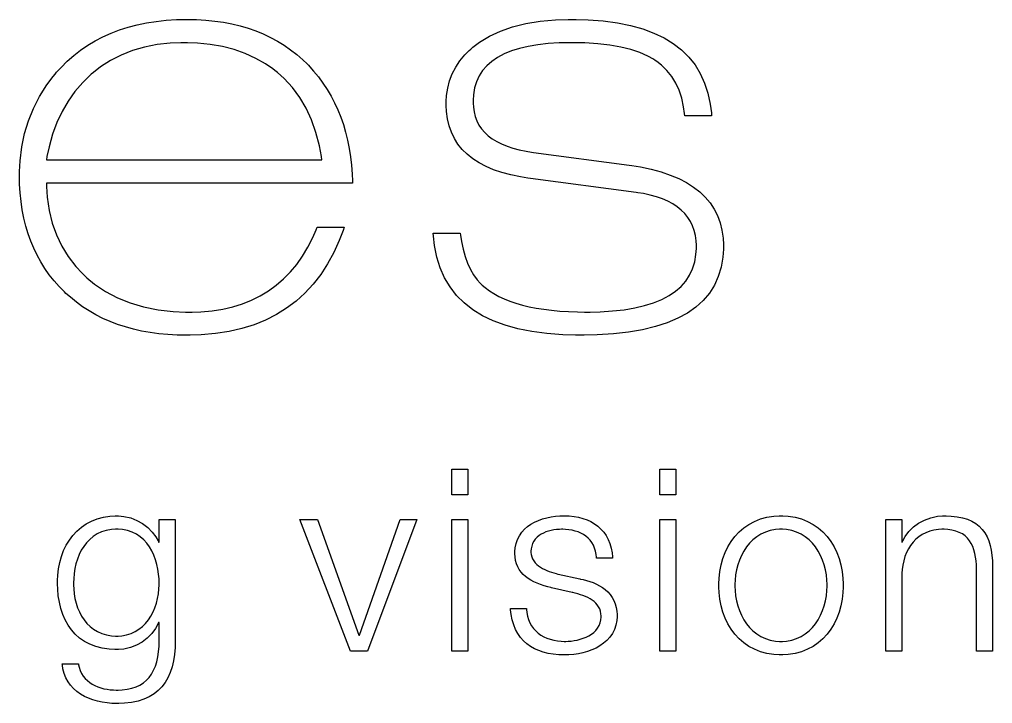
# Model space of a CAD drawing. Extents: x 0 to 4927, y 0 to 1434.
# Drawn here: x 3645 to 4927, y 0 to 902 of the extents above; entities that cross this region are included whole.
import ezdxf

# ---------------------------------------------------------------- set-up
doc = ezdxf.new("R2010")
doc.units = 0
doc.layers.get('0').update_dxf_attribs({"linetype": 'CONTINUOUS'})

msp = doc.modelspace()

# ---------------------------------------------------------------- linework, layer by layer
at = {"color": 0}
for p, q in [((3812.68, 897.195), (3825.42, 899.16)), ((3825.42, 899.16), (3838.58, 900.568)), ((3838.58, 900.568), (3852.16, 901.411)), ((3852.16, 901.411), (3862.63, 901.689)), ((3862.63, 901.689), (3866.13, 901.689)), ((3866.13, 901.689), (3869.23, 901.689)), ((3869.23, 901.689), (3878.62, 901.453)), ((3878.62, 901.453), (3890.75, 900.748)), ((3890.75, 900.748), (3902.57, 899.566)), ((3902.57, 899.566), (3914.03, 897.911)), ((3914.03, 897.911), (3925.18, 895.787)), ((4312.32, 896.207), (4331.19, 899.255)), ((4331.19, 899.255), (4351.58, 901.083)), ((4351.58, 901.083), (4367.99, 901.689)), ((4367.99, 901.689), (4373.46, 901.689)), ((4373.46, 901.689), (4378.75, 901.689)), ((4378.75, 901.689), (4394.59, 901.196)), ((4394.59, 901.196), (4414.48, 899.707)), ((4414.48, 899.707), (4433.08, 897.227)), ((3765.94, 883.708), (3776.98, 887.924)), ((3776.98, 887.924), (3788.48, 891.575)), ((3788.48, 891.575), (3800.37, 894.666)), ((3800.37, 894.666), (3812.68, 897.195)), ((3925.18, 895.787), (3936.01, 893.191)), ((3936.01, 893.191), (3946.49, 890.118)), ((3946.49, 890.118), (3956.65, 886.576)), ((3956.65, 886.576), (3966.49, 882.562)), ((4264.41, 879.75), (4278.91, 886.456)), ((4278.91, 886.456), (4294.86, 891.942)), ((4294.86, 891.942), (4312.32, 896.207)), ((4433.08, 897.227), (4450.36, 893.752)), ((4450.36, 893.752), (4466.38, 889.286)), ((4466.38, 889.286), (4481.09, 883.828)), ((3735.21, 867.696), (3745.05, 873.598)), ((3745.05, 873.598), (3755.28, 878.932)), ((3755.28, 878.932), (3765.94, 883.708)), ((3966.49, 882.562), (3975.98, 878.078)), ((3975.98, 878.078), (3985.12, 873.118)), ((3985.12, 873.118), (3993.97, 867.689)), ((4242.58, 865.138), (4251.4, 871.823)), ((4251.4, 871.823), (4264.41, 879.75)), ((4481.09, 883.828), (4494.49, 877.38)), ((4494.49, 877.38), (4506.63, 869.936)), ((3716.83, 854.213), (3725.83, 861.236)), ((3725.83, 861.236), (3735.21, 867.696)), ((3794.23, 860.661), (3779.34, 854.798)), ((3809.93, 865.223), (3794.23, 860.661)), ((3826.55, 868.479), (3809.93, 865.223)), ((3843.97, 870.437), (3826.55, 868.479)), ((3857.7, 871.086), (3843.97, 870.437)), ((3862.28, 871.086), (3857.7, 871.086)), ((3866.66, 871.086), (3862.28, 871.086)), ((3879.85, 870.511), (3866.66, 871.086)), ((3896.68, 868.793), (3879.85, 870.511)), ((3912.76, 865.925), (3896.68, 868.793)), ((3928.07, 861.91), (3912.76, 865.925)), ((3942.68, 856.746), (3928.07, 861.91)), ((3993.97, 867.689), (4002.48, 861.783)), ((4002.48, 861.783), (4010.62, 855.409)), ((4232.24, 855.19), (4237.85, 860.898)), ((4237.85, 860.898), (4239.86, 862.676)), ((4239.86, 862.676), (4242.58, 865.138)), ((4293.31, 860.115), (4283.75, 856.153)), ((4303.89, 863.466), (4293.31, 860.115)), ((4315.46, 866.211), (4303.89, 863.466)), ((4328.05, 868.345), (4315.46, 866.211)), ((4341.67, 869.869), (4328.05, 868.345)), ((4356.28, 870.783), (4341.67, 869.869)), ((4367.99, 871.086), (4356.28, 870.783)), ((4371.9, 871.086), (4367.99, 871.086)), ((4376.46, 871.086), (4371.9, 871.086)), ((4390.18, 870.723), (4376.46, 871.086)), ((4407.18, 869.629), (4390.18, 870.723)), ((4422.95, 867.809), (4407.18, 869.629)), ((4437.42, 865.255), (4422.95, 867.809)), ((4450.64, 861.974), (4437.42, 865.255)), ((4462.6, 857.966), (4450.64, 861.974)), ((4506.63, 869.936), (4517.46, 861.505)), ((4517.46, 861.505), (4527.02, 852.078)), ((3700.11, 838.486), (3708.26, 846.631)), ((3708.26, 846.631), (3716.83, 854.213)), ((3765.34, 847.633), (3752.18, 839.167)), ((3779.34, 854.798), (3765.34, 847.633)), ((3956.51, 850.434), (3942.68, 856.746)), ((3969.6, 842.977), (3956.51, 850.434)), ((4010.62, 855.409), (4018.46, 848.565)), ((4018.46, 848.565), (4024.14, 843.125)), ((4220.07, 838.93), (4225.64, 847.273)), ((4225.64, 847.273), (4232.24, 855.19)), ((4267.62, 846.395), (4261.06, 840.606)), ((4275.17, 851.581), (4267.62, 846.395)), ((4283.75, 856.153), (4275.17, 851.581)), ((4473.29, 853.225), (4462.6, 857.966)), ((4480.42, 849.26), (4473.29, 853.225)), ((4482.71, 847.757), (4480.42, 849.26)), ((4484.86, 846.321), (4482.71, 847.757)), ((4491, 841.506), (4484.86, 846.321)), ((4527.02, 852.078), (4535.28, 841.657)), ((3694.25, 832.009), (3700.11, 838.486)), ((3752.18, 839.167), (3742.83, 831.984)), ((3978.98, 836.651), (3969.6, 842.977)), ((3981.94, 834.365), (3978.98, 836.651)), ((3985.12, 831.85), (3981.94, 834.365)), ((4024.14, 843.125), (4025.97, 841.244)), ((4025.97, 841.244), (4027.7, 839.41)), ((4027.7, 839.41), (4032.78, 833.734)), ((4032.78, 833.734), (4039.2, 825.927)), ((4215.52, 830.153), (4220.07, 838.93)), ((4255.52, 834.203), (4250.97, 827.19)), ((4261.06, 840.606), (4255.52, 834.203)), ((4498.3, 834.432), (4491, 841.506)), ((4504.65, 826.534), (4498.3, 834.432)), ((4535.28, 841.657), (4542.26, 830.248)), ((3681.34, 815.305), (3689.49, 826.283)), ((3689.49, 826.283), (3692.38, 829.779)), ((3692.38, 829.779), (3694.25, 832.009)), ((3736.94, 826.809), (3728.58, 818.508)), ((3739.87, 829.395), (3736.94, 826.809)), ((3742.83, 831.984), (3739.87, 829.395)), ((3994.08, 823.648), (3985.12, 831.85)), ((4004.91, 811.787), (3994.08, 823.648)), ((4039.2, 825.927), (4045.16, 817.834)), ((4209.45, 811.315), (4211.99, 820.949)), ((4211.99, 820.949), (4215.52, 830.153)), ((4250.97, 827.19), (4247.48, 819.57)), ((4510.02, 817.813), (4504.65, 826.534)), ((4542.26, 830.248), (4547.94, 817.845)), ((3671.78, 800.213), (3681.34, 815.305)), ((3728.58, 818.508), (3718.38, 806.697)), ((4014.54, 798.777), (4004.91, 811.787)), ((4045.16, 817.834), (4050.7, 809.442)), ((4050.7, 809.442), (4055.82, 800.76)), ((4207.93, 801.247), (4209.45, 811.315)), ((4244.94, 811.34), (4243.42, 802.495)), ((4247.48, 819.57), (4244.94, 811.34)), ((4514.39, 808.267), (4510.02, 817.813)), ((4517.81, 797.899), (4514.39, 808.267)), ((4547.94, 817.845), (4552.32, 804.45)), ((3663.67, 784.504), (3671.78, 800.213)), ((3718.38, 806.697), (3709.32, 793.969)), ((4022.87, 784.624), (4014.54, 798.777)), ((4055.82, 800.76), (4060.51, 791.785)), ((4207.4, 793.376), (4207.93, 801.247)), ((4243.42, 802.495), (4242.93, 795.408)), ((4242.93, 795.408), (4242.93, 793.044)), ((4520.25, 786.705), (4517.81, 797.899)), ((4552.32, 804.45), (4555.42, 790.063)), ((3657.07, 768.17), (3663.67, 784.504)), ((3709.32, 793.969), (3701.38, 780.323)), ((4029.96, 769.32), (4022.87, 784.624)), ((4060.51, 791.785), (4064.78, 782.518)), ((4064.78, 782.518), (4068.62, 772.954)), ((4207.4, 790.751), (4207.4, 793.376)), ((4207.4, 788.187), (4207.4, 790.751)), ((4207.86, 780.5), (4207.4, 788.187)), ((4242.93, 793.044), (4242.93, 791.344)), ((4242.93, 791.344), (4243.25, 786.236)), ((4243.25, 786.236), (4244.16, 779.783)), ((4521.45, 777.699), (4520.25, 786.705)), ((4555.42, 790.063), (4556.94, 778.542)), ((3701.38, 780.323), (3694.54, 765.754)), ((4035.81, 752.874), (4029.96, 769.32)), ((4068.62, 772.954), (4072.01, 763.104)), ((4209.13, 770.791), (4207.86, 780.5)), ((4211.32, 761.63), (4209.13, 770.791)), ((4244.16, 779.783), (4245.72, 773.684)), ((4245.72, 773.684), (4247.9, 767.934)), ((4521.69, 774.682), (4521.45, 777.699)), ((4557.22, 774.682), (4521.69, 774.682)), ((4556.94, 778.542), (4557.22, 774.682)), ((3651.92, 751.216), (3657.07, 768.17)), ((3694.54, 765.754), (3688.86, 750.267)), ((4072.01, 763.104), (4075.01, 752.955)), ((4214.35, 753.011), (4211.32, 761.63)), ((4247.9, 767.934), (4250.69, 762.54)), ((4250.69, 762.54), (4254.11, 757.499)), ((4254.11, 757.499), (4258.17, 752.81)), ((3648.22, 733.647), (3651.92, 751.216)), ((3688.86, 750.267), (3684.27, 733.859)), ((4040.4, 735.277), (4035.81, 752.874)), ((4075.01, 752.955), (4077.55, 742.516)), ((4218.27, 744.936), (4214.35, 753.011)), ((4223.03, 737.408), (4218.27, 744.936)), ((4258.17, 752.81), (4262.83, 748.474)), ((4262.83, 748.474), (4268.08, 744.488)), ((4268.08, 744.488), (4274.01, 740.858)), ((3646.03, 715.455), (3648.22, 733.647)), ((3684.27, 733.859), (3681.52, 720.887)), ((4043.08, 721.24), (4040.4, 735.277)), ((4077.55, 742.516), (4079.66, 731.785)), ((4079.66, 731.785), (4081.36, 720.76)), ((4228.71, 730.419), (4223.03, 737.408)), ((4274.01, 740.858), (4280.53, 737.581)), ((4280.53, 737.581), (4287.66, 734.656)), ((4287.66, 734.656), (4295.42, 732.084)), ((4295.42, 732.084), (4303.82, 729.865)), ((3681.52, 720.887), (3680.81, 716.53)), ((4043.72, 716.53), (4043.08, 721.24)), ((4081.36, 720.76), (4082.63, 709.443)), ((4235.2, 723.981), (4228.71, 730.419)), ((4242.61, 718.083), (4235.2, 723.981)), ((4250.83, 712.731), (4242.61, 718.083)), ((4303.82, 729.865), (4312.85, 727.996)), ((4312.85, 727.996), (4320.05, 726.807)), ((4320.05, 726.807), (4322.48, 726.482)), ((4322.48, 726.482), (4448.32, 709.637)), ((3645.29, 701.343), (3646.03, 715.455)), ((3680.81, 716.53), (4043.72, 716.53)), ((4082.63, 709.443), (4083.47, 697.83)), ((4259.97, 707.923), (4250.83, 712.731)), ((4269.95, 703.658), (4259.97, 707.923)), ((4448.32, 709.637), (4452.09, 709.126)), ((4452.09, 709.126), (4463.38, 707.245)), ((4463.38, 707.245), (4477.46, 704.282)), ((3645.29, 696.641), (3645.29, 701.343)), ((3645.29, 693.642), (3645.29, 696.641)), ((3645.53, 684.65), (3645.29, 693.642)), ((4083.47, 697.83), (4083.83, 688.904)), ((4280.82, 699.936), (4269.95, 703.658)), ((4292.56, 696.761), (4280.82, 699.936)), ((4305.16, 694.129), (4292.56, 696.761)), ((4315.25, 692.482), (4305.16, 694.129)), ((4318.6, 692.041), (4315.25, 692.482)), ((4477.46, 704.282), (4490.58, 700.744)), ((4490.58, 700.744), (4502.71, 696.63)), ((4502.71, 696.63), (4513.9, 691.942)), ((3646.21, 672.973), (3645.53, 684.65)), ((4083.86, 685.927), (3680.81, 685.927)), ((3680.81, 685.927), (3680.88, 681.302)), ((3680.88, 681.302), (3681.91, 667.452)), ((4083.83, 688.904), (4083.86, 685.927)), ((4457.59, 673.682), (4318.6, 692.041)), ((4513.9, 691.942), (4524.09, 686.682)), ((4524.09, 686.682), (4533.3, 680.847)), ((4533.3, 680.847), (4541.59, 674.441)), ((3647.37, 661.61), (3646.21, 672.973)), ((3681.91, 667.452), (3684.52, 649.912)), ((4460.03, 673.358), (4457.59, 673.682)), ((4467.23, 672.148), (4460.03, 673.358)), ((4476.22, 670.225), (4467.23, 672.148)), ((4484.62, 667.914), (4476.22, 670.225)), ((4492.38, 665.212), (4484.62, 667.914)), ((4541.59, 674.441), (4548.86, 667.459)), ((4548.86, 667.459), (4555.17, 659.903)), ((3648.99, 650.561), (3647.37, 661.61)), ((4499.54, 662.125), (4492.38, 665.212)), ((4506.07, 658.65), (4499.54, 662.125)), ((4511.96, 654.784), (4506.07, 658.65)), ((4517.25, 650.529), (4511.96, 654.784)), ((4555.17, 659.903), (4560.5, 651.775)), ((3651.07, 639.826), (3648.99, 650.561)), ((3684.52, 649.912), (3688.57, 633.307)), ((4521.91, 645.887), (4517.25, 650.529)), ((4525.93, 640.856), (4521.91, 645.887)), ((4560.5, 651.775), (4564.87, 643.072)), ((4564.87, 643.072), (4568.3, 633.797)), ((3653.65, 629.401), (3651.07, 639.826)), ((3656.65, 619.294), (3653.65, 629.401)), ((3688.57, 633.307), (3694.11, 617.633)), ((4529.35, 635.437), (4525.93, 640.856)), ((4532.17, 629.631), (4529.35, 635.437)), ((4534.32, 623.436), (4532.17, 629.631)), ((4568.3, 633.797), (4570.73, 623.944)), ((3660.14, 609.501), (3656.65, 619.294)), ((3694.11, 617.633), (3701.13, 602.894)), ((4031.76, 614.243), (4036.2, 624.35)), ((4036.2, 624.35), (4037.54, 627.775)), ((4037.54, 627.775), (4073.07, 627.775)), ((4071.62, 623.418), (4066.65, 610.538)), ((4073.07, 627.775), (4071.62, 623.418)), ((4190.65, 616.031), (4190.44, 620.116)), ((4190.44, 620.116), (4225.96, 620.116)), ((4192.09, 603.811), (4190.65, 616.031)), ((4225.96, 620.116), (4226.28, 617.333)), ((4226.28, 617.333), (4227.58, 609.021)), ((4535.88, 616.853), (4534.32, 623.436)), ((4536.83, 609.879), (4535.88, 616.853)), ((4570.73, 623.944), (4572.18, 613.519)), ((3664.09, 600.022), (3660.14, 609.501)), ((3701.13, 602.894), (3709.6, 589.089)), ((4025.3, 601.588), (4031.76, 614.243)), ((4066.65, 610.538), (4059.34, 594.416)), ((4195.13, 588.553), (4192.09, 603.811)), ((4227.58, 609.021), (4229.7, 598.692)), ((4537.11, 604.361), (4536.83, 609.879)), ((4537.11, 602.52), (4537.11, 604.361)), ((4572.18, 613.519), (4572.67, 605.271)), ((4572.67, 605.271), (4572.67, 602.52)), ((3668.5, 590.857), (3664.09, 600.022)), ((3673.4, 582.006), (3668.5, 590.857)), ((4010.52, 578.894), (4018.21, 589.806)), ((4018.21, 589.806), (4025.3, 601.588)), ((4059.34, 594.416), (4051.16, 579.406)), ((4229.7, 598.692), (4232.38, 589.128)), ((4534.89, 582.256), (4536.55, 592.049)), ((4536.55, 592.049), (4537.11, 599.902)), ((4537.11, 599.902), (4537.11, 602.52)), ((4572.67, 598.978), (4571.93, 588.345)), ((4572.67, 602.52), (4572.67, 598.978)), ((3678.73, 573.465), (3673.4, 582.006)), ((3709.6, 589.089), (3719.55, 576.213)), ((4002.19, 568.858), (4010.52, 578.894)), ((4051.16, 579.406), (4042.13, 565.506)), ((4199.57, 574.35), (4195.13, 588.553)), ((4232.38, 589.128), (4235.59, 580.327)), ((4235.59, 580.327), (4239.33, 572.294)), ((4532.07, 573.137), (4534.89, 582.256)), ((4571.93, 588.345), (4569.71, 575.084)), ((3684.55, 565.245), (3678.73, 573.465)), ((3690.8, 557.332), (3684.55, 565.245)), ((3719.55, 576.213), (3727.98, 567.104)), ((3727.98, 567.104), (3730.98, 564.268)), ((3730.98, 564.268), (3734.15, 561.277)), ((3993.23, 559.693), (4002.19, 568.858)), ((4042.13, 565.506), (4032.21, 552.718)), ((4205.39, 561.199), (4199.57, 574.35)), ((4239.33, 572.294), (4243.6, 565.027)), ((4243.6, 565.027), (4248.43, 558.525)), ((4523.03, 556.923), (4528.11, 564.691)), ((4528.11, 564.691), (4532.07, 573.137)), ((4569.71, 575.084), (4566, 562.737)), ((3697.53, 549.737), (3690.8, 557.332)), ((3734.15, 561.277), (3744.31, 552.969)), ((3744.31, 552.969), (3758.74, 543.175)), ((3973.44, 543.983), (3983.67, 551.402)), ((3983.67, 551.402), (3993.23, 559.693)), ((4032.21, 552.718), (4021.42, 541.045)), ((4212.59, 549.102), (4205.39, 561.199)), ((4248.43, 558.525), (4252.35, 554.14)), ((4252.35, 554.14), (4253.76, 552.789)), ((4253.76, 552.789), (4254.96, 551.628)), ((4254.96, 551.628), (4258.8, 548.344)), ((4516.83, 549.832), (4523.03, 556.923)), ((4560.82, 551.303), (4554.18, 540.787)), ((4566, 562.737), (4560.82, 551.303)), ((3702.9, 544.227), (3697.53, 549.737)), ((3704.73, 542.456), (3702.9, 544.227)), ((3706.6, 540.681), (3704.73, 542.456)), ((3712.35, 535.555), (3706.6, 540.681)), ((3758.74, 543.175), (3774.33, 534.889)), ((3962.61, 537.439), (3973.44, 543.983)), ((4021.42, 541.045), (4009.74, 530.483)), ((4221.2, 538.057), (4212.59, 549.102)), ((4258.8, 548.344), (4264.38, 544.181)), ((4264.38, 544.181), (4270.41, 540.307)), ((4270.41, 540.307), (4276.9, 536.72)), ((4501.02, 537.672), (4509.49, 543.415)), ((4509.49, 543.415), (4516.83, 549.832)), ((4554.18, 540.787), (4546.04, 531.181)), ((3720.25, 529.096), (3712.35, 535.555)), ((3728.51, 523.081), (3720.25, 529.096)), ((3774.33, 534.889), (3791.02, 528.108)), ((3791.02, 528.108), (3808.87, 522.834)), ((3926.35, 523.039), (3939.08, 526.965)), ((3939.08, 526.965), (3951.15, 531.763)), ((3951.15, 531.763), (3962.61, 537.439)), ((4009.74, 530.483), (3997.18, 521.028)), ((4231.18, 528.059), (4221.2, 538.057)), ((4242.54, 519.116), (4231.18, 528.059)), ((4276.9, 536.72), (4283.92, 533.418)), ((4283.92, 533.418), (4291.4, 530.405)), ((4291.4, 530.405), (4299.34, 527.678)), ((4299.34, 527.678), (4307.8, 525.24)), ((4468.88, 524.499), (4480.7, 528.214)), ((4480.7, 528.214), (4491.43, 532.606)), ((4491.43, 532.606), (4501.02, 537.672)), ((4546.04, 531.181), (4536.44, 522.496)), ((3737.08, 517.514), (3728.51, 523.081)), ((3745.97, 512.392), (3737.08, 517.514)), ((3808.87, 522.834), (3827.85, 519.07)), ((3827.85, 519.07), (3847.96, 516.809)), ((3847.96, 516.809), (3863.9, 516.057)), ((3863.9, 516.057), (3869.23, 516.057)), ((3869.23, 516.057), (3873.01, 516.057)), ((3873.01, 516.057), (3884.44, 516.491)), ((3884.44, 516.491), (3899.04, 517.804)), ((3899.04, 517.804), (3913.01, 519.984)), ((3913.01, 519.984), (3926.35, 523.039)), ((3997.18, 521.028), (3983.78, 512.692)), ((4255.31, 511.228), (4242.54, 519.116)), ((4307.8, 525.24), (4316.73, 523.088)), ((4316.73, 523.088), (4326.15, 521.222)), ((4326.15, 521.222), (4336.03, 519.645)), ((4336.03, 519.645), (4346.4, 518.35)), ((4346.4, 518.35), (4357.26, 517.349)), ((4357.26, 517.349), (4368.59, 516.629)), ((4368.59, 516.629), (4380.41, 516.202)), ((4380.41, 516.202), (4389.65, 516.057)), ((4389.65, 516.057), (4392.72, 516.057)), ((4392.72, 516.057), (4397.09, 516.057)), ((4397.09, 516.057), (4410.22, 516.396)), ((4410.22, 516.396), (4426.58, 517.409)), ((4426.58, 517.409), (4441.79, 519.095)), ((4441.79, 519.095), (4455.9, 521.462)), ((4455.9, 521.462), (4468.88, 524.499)), ((4525.36, 514.72), (4512.8, 507.859)), ((4536.44, 522.496), (4525.36, 514.72)), ((3755.18, 507.718), (3745.97, 512.392)), ((3764.74, 503.488), (3755.18, 507.718)), ((3774.62, 499.703), (3764.74, 503.488)), ((3969.49, 505.464), (3954.32, 499.35)), ((3983.78, 512.692), (3969.49, 505.464)), ((4269.46, 504.388), (4255.31, 511.228)), ((4284.98, 498.602), (4269.46, 504.388)), ((4498.76, 501.915), (4483.24, 496.884)), ((4512.8, 507.859), (4498.76, 501.915)), ((3784.81, 496.362), (3774.62, 499.703)), ((3795.36, 493.466), (3784.81, 496.362)), ((3806.19, 491.017), (3795.36, 493.466)), ((3817.37, 489.014), (3806.19, 491.017)), ((3828.87, 487.454), (3817.37, 489.014)), ((3840.73, 486.343), (3828.87, 487.454)), ((3903.56, 487.673), (3884.89, 486.008)), ((3921.37, 490.453), (3903.56, 487.673)), ((3938.27, 494.344), (3921.37, 490.453)), ((3954.32, 499.35), (3938.27, 494.344)), ((4301.91, 493.868), (4284.98, 498.602)), ((4320.22, 490.185), (4301.91, 493.868)), ((4339.91, 487.553), (4320.22, 490.185)), ((4361, 485.976), (4339.91, 487.553)), ((4427.82, 487.281), (4406.37, 485.909)), ((4447.75, 489.567), (4427.82, 487.281)), ((4466.24, 492.767), (4447.75, 489.567)), ((4483.24, 496.884), (4466.24, 492.767)), ((3852.86, 485.673), (3840.73, 486.343)), ((3862.25, 485.45), (3852.86, 485.673)), ((3865.35, 485.45), (3862.25, 485.45)), ((3870.25, 485.45), (3865.35, 485.45)), ((3884.89, 486.008), (3870.25, 485.45)), ((4377.87, 485.45), (4361, 485.976)), ((4383.48, 485.45), (4377.87, 485.45)), ((4389.19, 485.45), (4383.48, 485.45)), ((4406.37, 485.909), (4389.19, 485.45)), ((4214.78, 308.922), (4235.94, 308.922)), ((4214.78, 275.005), (4214.78, 308.922)), ((4235.94, 308.922), (4235.94, 275.005)), ((4488.74, 308.922), (4509.91, 308.922)), ((4488.74, 275.005), (4488.74, 308.922)), ((4509.91, 308.922), (4509.91, 275.005)), ((4235.94, 275.005), (4214.78, 275.005)), ((4509.91, 275.005), (4488.74, 275.005)), ((3747.81, 243.499), (3755.88, 245.675)), ((3755.88, 245.675), (3764.49, 247.013)), ((3764.49, 247.013), (3771.34, 247.469)), ((3771.34, 247.469), (3773.59, 247.469)), ((3773.59, 247.469), (3775.92, 247.469)), ((3775.92, 247.469), (3782.94, 246.754)), ((3782.94, 246.754), (3791.8, 244.706)), ((3791.8, 244.706), (3800.02, 241.468)), ((4334.55, 243.279), (4340.12, 244.821)), ((4340.12, 244.821), (4345.83, 245.998)), ((4345.83, 245.998), (4351.62, 246.824)), ((4351.62, 246.824), (4357.41, 247.311)), ((4357.41, 247.311), (4361.74, 247.469)), ((4361.74, 247.469), (4363.19, 247.469)), ((4363.19, 247.469), (4364.78, 247.469)), ((4364.78, 247.469), (4369.61, 247.257)), ((4369.61, 247.257), (4375.86, 246.618)), ((4375.86, 246.618), (4381.85, 245.55)), ((4381.85, 245.55), (4387.6, 244.051)), ((4387.6, 244.051), (4393.04, 242.118)), ((4621.46, 243.269), (4629.93, 245.569)), ((4629.93, 245.569), (4638.96, 246.987)), ((4638.96, 246.987), (4646.19, 247.469)), ((4646.19, 247.469), (4648.59, 247.469)), ((4648.59, 247.469), (4650.99, 247.469)), ((4650.99, 247.469), (4658.18, 246.987)), ((4658.18, 246.987), (4667.25, 245.569)), ((4667.25, 245.569), (4675.72, 243.269)), ((4837.61, 241.909), (4845.93, 244.941)), ((4845.93, 244.941), (4854.72, 246.823)), ((4854.72, 246.823), (4861.52, 247.469)), ((4861.52, 247.469), (4863.78, 247.469)), ((4863.78, 247.469), (4865.97, 247.469)), ((4865.97, 247.469), (4872.53, 247.173)), ((4872.53, 247.173), (4880.5, 246.293)), ((4880.5, 246.293), (4887.74, 244.843)), ((4887.74, 244.843), (4894.26, 242.836)), ((3720.99, 227.362), (3726.85, 232.42)), ((3726.85, 232.42), (3733.27, 236.825)), ((3733.27, 236.825), (3740.26, 240.535)), ((3740.26, 240.535), (3747.81, 243.499)), ((3800.02, 241.468), (3807.57, 237.189)), ((3807.57, 237.189), (3814.3, 232.012)), ((3814.3, 232.012), (3820.12, 226.084)), ((3829.33, 212.551), (3829.33, 242.437)), ((3829.33, 242.437), (3850.5, 242.437)), ((3850.5, 242.437), (3850.5, 83.2764)), ((4014.68, 242.437), (4038.14, 242.437)), ((4081.5, 69.1677), (4014.68, 242.437)), ((4038.14, 242.437), (4092.58, 90.3249)), ((4093.25, 90.3249), (4146.97, 242.437)), ((4168.81, 242.437), (4104.01, 69.1677)), ((4146.97, 242.437), (4168.81, 242.437)), ((4214.78, 242.437), (4235.94, 242.437)), ((4214.78, 69.1677), (4214.78, 242.437)), ((4235.94, 242.437), (4235.94, 69.1677)), ((4310.59, 229.681), (4314.65, 233.227)), ((4314.65, 233.227), (4319.16, 236.347)), ((4319.16, 236.347), (4324, 239.055)), ((4324, 239.055), (4329.15, 241.362)), ((4329.15, 241.362), (4334.55, 243.279)), ((4393.04, 242.118), (4398.15, 239.751)), ((4398.15, 239.751), (4402.95, 236.947)), ((4402.95, 236.947), (4407.39, 233.704)), ((4407.39, 233.704), (4411.42, 230.022)), ((4488.74, 242.437), (4509.91, 242.437)), ((4488.74, 69.1677), (4488.74, 242.437)), ((4509.91, 242.437), (4509.91, 69.1677)), ((4593.38, 226.234), (4599.48, 231.567)), ((4599.48, 231.567), (4606.22, 236.218)), ((4606.22, 236.218), (4613.52, 240.134)), ((4613.52, 240.134), (4621.46, 243.269)), ((4675.72, 243.269), (4683.62, 240.134)), ((4683.62, 240.134), (4690.96, 236.218)), ((4690.96, 236.218), (4697.66, 231.567)), ((4697.66, 231.567), (4703.8, 226.234)), ((4786.56, 242.437), (4807.73, 242.437)), ((4786.56, 69.1677), (4786.56, 242.437)), ((4807.73, 242.437), (4807.73, 212.551)), ((4817, 226.786), (4823, 232.745)), ((4823, 232.745), (4829.92, 237.815)), ((4829.92, 237.815), (4837.61, 241.909)), ((4894.26, 242.836), (4900.08, 240.291)), ((4900.08, 240.291), (4905.27, 237.217)), ((4905.27, 237.217), (4909.82, 233.631)), ((4909.82, 233.631), (4913.77, 229.547)), ((3711.01, 215.478), (3715.74, 221.7)), ((3715.74, 221.7), (3720.99, 227.362)), ((3742.51, 220.246), (3737.82, 216.413)), ((3747.66, 223.501), (3742.51, 220.246)), ((3753.38, 226.123), (3747.66, 223.501)), ((3759.59, 228.063), (3753.38, 226.123)), ((3766.33, 229.264), (3759.59, 228.063)), ((3771.79, 229.676), (3766.33, 229.264)), ((3773.59, 229.676), (3771.79, 229.676)), ((3775.43, 229.676), (3773.59, 229.676)), ((3780.86, 229.242), (3775.43, 229.676)), ((3787.56, 227.98), (3780.86, 229.242)), ((3793.7, 225.951), (3787.56, 227.98)), ((3799.31, 223.217), (3793.7, 225.951)), ((3804.39, 219.84), (3799.31, 223.217)), ((3808.94, 215.881), (3804.39, 219.84)), ((3820.12, 226.084), (3824.96, 219.548)), ((3824.96, 219.548), (3827.89, 214.362)), ((4301.42, 216.366), (4303.92, 221.262)), ((4303.92, 221.262), (4306.99, 225.697)), ((4306.99, 225.697), (4310.59, 229.681)), ((4327.21, 219.131), (4324.91, 216.69)), ((4329.78, 221.287), (4327.21, 219.131)), ((4332.64, 223.168), (4329.78, 221.287)), ((4335.67, 224.786), (4332.64, 223.168)), ((4338.92, 226.151), (4335.67, 224.786)), ((4342.34, 227.276), (4338.92, 226.151)), ((4345.83, 228.17), (4342.34, 227.276)), ((4349.4, 228.847), (4345.83, 228.17)), ((4353, 229.315), (4349.4, 228.847)), ((4356.59, 229.588), (4353, 229.315)), ((4359.28, 229.676), (4356.59, 229.588)), ((4360.16, 229.676), (4359.28, 229.676)), ((4361.29, 229.676), (4360.16, 229.676)), ((4364.64, 229.538), (4361.29, 229.676)), ((4369.01, 229.121), (4364.64, 229.538)), ((4373.24, 228.419), (4369.01, 229.121)), ((4377.3, 227.43), (4373.24, 228.419)), ((4381.18, 226.15), (4377.3, 227.43)), ((4384.85, 224.575), (4381.18, 226.15)), ((4388.31, 222.7), (4384.85, 224.575)), ((4391.52, 220.523), (4388.31, 222.7)), ((4394.45, 218.04), (4391.52, 220.523)), ((4397.09, 215.246), (4394.45, 218.04)), ((4411.42, 230.022), (4415.05, 225.895)), ((4415.05, 225.895), (4418.22, 221.324)), ((4418.22, 221.324), (4420.94, 216.306)), ((4582.94, 213.721), (4587.84, 220.268)), ((4587.84, 220.268), (4593.38, 226.234)), ((4616.63, 219.913), (4611.65, 215.951)), ((4622.09, 223.279), (4616.63, 219.913)), ((4628.02, 225.995), (4622.09, 223.279)), ((4634.41, 228.003), (4628.02, 225.995)), ((4641.25, 229.249), (4634.41, 228.003)), ((4646.75, 229.676), (4641.25, 229.249)), ((4648.59, 229.676), (4646.75, 229.676)), ((4650.42, 229.676), (4648.59, 229.676)), ((4655.89, 229.249), (4650.42, 229.676)), ((4662.77, 228.003), (4655.89, 229.249)), ((4669.16, 225.995), (4662.77, 228.003)), ((4675.08, 223.279), (4669.16, 225.995)), ((4680.51, 219.913), (4675.08, 223.279)), ((4685.52, 215.951), (4680.51, 219.913)), ((4703.8, 226.234), (4709.3, 220.268)), ((4709.3, 220.268), (4714.2, 213.721)), ((4809.14, 214.487), (4812.07, 220.027)), ((4812.07, 220.027), (4817, 226.786)), ((4830.27, 219.814), (4826.25, 216.457)), ((4834.68, 222.723), (4830.27, 219.814)), ((4839.44, 225.159), (4834.68, 222.723)), ((4844.59, 227.098), (4839.44, 225.159)), ((4850.09, 228.515), (4844.59, 227.098)), ((4855.92, 229.383), (4850.09, 228.515)), ((4860.57, 229.676), (4855.92, 229.383)), ((4862.12, 229.676), (4860.57, 229.676)), ((4863.64, 229.676), (4862.12, 229.676)), ((4868.26, 229.413), (4863.64, 229.676)), ((4873.84, 228.637), (4868.26, 229.413)), ((4878.88, 227.375), (4873.84, 228.637)), ((4883.43, 225.647), (4878.88, 227.375)), ((4887.49, 223.478), (4883.43, 225.647)), ((4891.09, 220.893), (4887.49, 223.478)), ((4894.23, 217.913), (4891.09, 220.893)), ((4913.77, 229.547), (4917.16, 224.978)), ((4917.16, 224.978), (4920.02, 219.942)), ((4920.02, 219.942), (4922.34, 214.448)), ((3703.43, 201.544), (3706.92, 208.745)), ((3706.92, 208.745), (3711.01, 215.478)), ((3729.95, 207.22), (3726.71, 201.964)), ((3733.66, 212.053), (3729.95, 207.22)), ((3737.82, 216.413), (3733.66, 212.053)), ((3813, 211.402), (3808.94, 215.881)), ((3816.56, 206.463), (3813, 211.402)), ((3819.67, 201.127), (3816.56, 206.463)), ((3827.89, 214.362), (3828.66, 212.551)), ((3828.66, 212.551), (3829.33, 212.551)), ((4298.03, 200.367), (4298.42, 205.135)), ((4298.42, 205.135), (4299.58, 210.994)), ((4299.58, 210.994), (4301.42, 216.366)), ((4320.19, 207.532), (4319.45, 203.834)), ((4321.35, 210.9), (4320.19, 207.532)), ((4322.94, 213.95), (4321.35, 210.9)), ((4324.91, 216.69), (4322.94, 213.95)), ((4399.39, 212.135), (4397.09, 215.246)), ((4401.4, 208.707), (4399.39, 212.135)), ((4403.02, 204.956), (4401.4, 208.707)), ((4420.94, 216.306), (4423.16, 210.84)), ((4423.16, 210.84), (4424.86, 204.924)), ((4575.03, 199.08), (4578.67, 206.641)), ((4578.67, 206.641), (4582.94, 213.721)), ((4603.08, 206.462), (4599.52, 201.046)), ((4607.1, 211.449), (4603.08, 206.462)), ((4611.65, 215.951), (4607.1, 211.449)), ((4690.04, 211.449), (4685.52, 215.951)), ((4694.06, 206.462), (4690.04, 211.449)), ((4697.66, 201.046), (4694.06, 206.462)), ((4714.2, 213.721), (4718.47, 206.641)), ((4718.47, 206.641), (4722.14, 199.08)), ((4807.73, 212.551), (4808.4, 212.551)), ((4808.4, 212.551), (4809.14, 214.487)), ((4819.3, 208.5), (4816.44, 203.951)), ((4822.58, 212.677), (4819.3, 208.5)), ((4826.25, 216.457), (4822.58, 212.677)), ((4896.94, 214.563), (4894.23, 217.913)), ((4899.27, 210.869), (4896.94, 214.563)), ((4901.21, 206.851), (4899.27, 210.869)), ((4902.8, 202.533), (4901.21, 206.851)), ((4922.34, 214.448), (4924.18, 208.514)), ((4924.18, 208.514), (4925.59, 202.153)), ((3698.31, 185.929), (3700.57, 193.923)), ((3700.57, 193.923), (3703.43, 201.544)), ((3723.96, 196.342), (3721.63, 190.402)), ((3726.71, 201.964), (3723.96, 196.342)), ((3822.31, 195.455), (3819.67, 201.127)), ((3824.53, 189.509), (3822.31, 195.455)), ((4298.03, 198.777), (4298.03, 200.367)), ((4298.03, 197.463), (4298.03, 198.777)), ((4298.28, 193.521), (4298.03, 197.463)), ((4298.99, 188.691), (4298.28, 193.521)), ((4319.45, 203.834), (4319.2, 200.802)), ((4319.2, 200.802), (4319.2, 199.791)), ((4319.2, 199.791), (4319.2, 198.959)), ((4319.2, 198.959), (4319.45, 196.46)), ((4319.45, 196.46), (4320.15, 193.383)), ((4320.15, 193.383), (4321.25, 190.552)), ((4404.25, 200.878), (4403.02, 204.956)), ((4405.07, 196.471), (4404.25, 200.878)), ((4405.45, 192.916), (4405.07, 196.471)), ((4405.49, 191.728), (4405.45, 192.916)), ((4424.86, 204.924), (4426.06, 198.553)), ((4426.06, 198.553), (4426.58, 193.438)), ((4426.58, 193.438), (4426.66, 191.728)), ((4572.04, 191.086), (4575.03, 199.08)), ((4596.41, 195.257), (4593.77, 189.15)), ((4599.52, 201.046), (4596.41, 195.257)), ((4700.76, 195.257), (4697.66, 201.046)), ((4703.37, 189.15), (4700.76, 195.257)), ((4722.14, 199.08), (4725.11, 191.086)), ((4811.85, 193.835), (4810.2, 188.318)), ((4813.93, 199.053), (4811.85, 193.835)), ((4816.44, 203.951), (4813.93, 199.053)), ((4904.03, 197.94), (4902.8, 202.533)), ((4904.99, 193.095), (4904.03, 197.94)), ((4905.62, 188.022), (4904.99, 193.095)), ((4925.59, 202.153), (4926.54, 195.378)), ((4926.54, 195.378), (4927.07, 188.207)), ((3696.69, 177.606), (3698.31, 185.929)), ((3719.76, 184.2), (3718.31, 177.788)), ((3721.63, 190.402), (3719.76, 184.2)), ((3826.3, 183.349), (3824.53, 189.509)), ((3827.64, 177.039), (3826.3, 183.349)), ((4300.15, 184.26), (4298.99, 188.691)), ((4301.74, 180.207), (4300.15, 184.26)), ((4303.71, 176.509), (4301.74, 180.207)), ((4321.25, 190.552), (4322.73, 187.952)), ((4322.73, 187.952), (4324.56, 185.573)), ((4324.56, 185.573), (4326.68, 183.403)), ((4326.68, 183.403), (4329.04, 181.43)), ((4329.04, 181.43), (4331.62, 179.641)), ((4331.62, 179.641), (4334.37, 178.026)), ((4426.66, 191.728), (4405.49, 191.728)), ((4568.01, 174.003), (4569.71, 182.71)), ((4569.71, 182.71), (4572.04, 191.086)), ((4591.61, 182.782), (4589.96, 176.205)), ((4593.77, 189.15), (4591.61, 182.782)), ((4705.53, 182.782), (4703.37, 189.15)), ((4707.18, 176.205), (4705.53, 182.782)), ((4725.11, 191.086), (4727.47, 182.71)), ((4727.47, 182.71), (4729.16, 174.003)), ((4808.96, 182.531), (4808.11, 176.496)), ((4810.2, 188.318), (4808.96, 182.531)), ((4905.97, 182.745), (4905.62, 188.022)), ((4906.12, 178.652), (4905.97, 182.745)), ((4927.07, 188.207), (4927.25, 182.539)), ((4927.25, 182.539), (4927.25, 180.65)), ((4927.25, 180.65), (4927.25, 69.1677)), ((3695.38, 162.372), (3695.7, 169.001)), ((3695.7, 169.001), (3696.69, 177.606)), ((3717.33, 171.217), (3716.73, 164.54)), ((3718.31, 177.788), (3717.33, 171.217)), ((3828.59, 170.638), (3827.64, 177.039)), ((3829.16, 164.209), (3828.59, 170.638)), ((4306.08, 173.141), (4303.71, 176.509)), ((4308.83, 170.08), (4306.08, 173.141)), ((4311.9, 167.302), (4308.83, 170.08)), ((4315.28, 164.784), (4311.9, 167.302)), ((4334.37, 178.026), (4337.26, 176.572)), ((4337.26, 176.572), (4340.26, 175.267)), ((4340.26, 175.267), (4343.26, 174.1)), ((4343.26, 174.1), (4346.33, 173.06)), ((4346.33, 173.06), (4349.33, 172.132)), ((4349.33, 172.132), (4352.29, 171.307)), ((4352.29, 171.307), (4354.41, 170.75)), ((4354.41, 170.75), (4355.11, 170.572)), ((4355.11, 170.572), (4383.33, 164.192)), ((4566.99, 165.015), (4568.01, 174.003)), ((4588.76, 169.479), (4588.05, 162.658)), ((4589.96, 176.205), (4588.76, 169.479)), ((4708.38, 169.479), (4707.18, 176.205)), ((4709.12, 162.658), (4708.38, 169.479)), ((4729.16, 174.003), (4730.19, 165.015)), ((4807.76, 171.806), (4807.73, 170.239)), ((4807.73, 170.239), (4807.73, 69.1677)), ((4808.11, 176.496), (4807.76, 171.806)), ((4906.12, 177.286), (4906.12, 178.652)), ((4906.12, 69.1677), (4906.12, 177.286)), ((3695.38, 160.161), (3695.38, 162.372)), ((3695.38, 157.865), (3695.38, 160.161)), ((3695.63, 150.974), (3695.38, 157.865)), ((3716.73, 164.54), (3716.51, 159.494)), ((3716.51, 159.494), (3716.51, 157.812)), ((3716.51, 157.812), (3716.51, 156.18)), ((3716.51, 156.18), (3716.73, 151.285)), ((3829.12, 151.285), (3829.33, 156.18)), ((3829.33, 159.411), (3829.16, 164.209)), ((3829.33, 157.812), (3829.33, 159.411)), ((3829.33, 156.18), (3829.33, 157.812)), ((4318.99, 162.501), (4315.28, 164.784)), ((4322.97, 160.433), (4318.99, 162.501)), ((4327.21, 158.552), (4322.97, 160.433)), ((4331.69, 156.836), (4327.21, 158.552)), ((4336.42, 155.262), (4331.69, 156.836)), ((4341.32, 153.807), (4336.42, 155.262)), ((4383.33, 164.192), (4384.46, 164.018)), ((4384.46, 164.018), (4387.89, 163.376)), ((4387.89, 163.376), (4392.4, 162.308)), ((4392.4, 162.308), (4396.88, 160.978)), ((4396.88, 160.978), (4401.26, 159.38)), ((4401.26, 159.38), (4405.49, 157.506)), ((4405.49, 157.506), (4409.58, 155.345)), ((4409.58, 155.345), (4413.46, 152.889)), ((4566.64, 158.101), (4566.99, 165.015)), ((4566.64, 155.795), (4566.64, 158.101)), ((4566.64, 153.491), (4566.64, 155.795)), ((4588.05, 162.658), (4587.8, 157.511)), ((4587.8, 157.511), (4587.8, 155.795)), ((4587.8, 155.795), (4587.8, 154.081)), ((4587.8, 154.081), (4588.05, 148.936)), ((4709.37, 157.511), (4709.12, 162.658)), ((4709.12, 148.936), (4709.37, 154.081)), ((4709.37, 155.795), (4709.37, 157.511)), ((4709.37, 154.081), (4709.37, 155.795)), ((4730.19, 165.015), (4730.5, 158.101)), ((4730.5, 158.101), (4730.5, 155.795)), ((4730.5, 155.795), (4730.5, 153.491)), ((3696.44, 142.07), (3695.63, 150.974)), ((3697.85, 133.497), (3696.44, 142.07)), ((3716.73, 151.285), (3717.36, 144.829)), ((3717.36, 144.829), (3718.42, 138.493)), ((3827.32, 138.493), (3828.45, 144.829)), ((3828.45, 144.829), (3829.12, 151.285)), ((4345.13, 152.772), (4341.32, 153.807)), ((4346.4, 152.446), (4345.13, 152.772)), ((4373.6, 146.399), (4346.4, 152.446)), ((4374.52, 146.179), (4373.6, 146.399)), ((4377.2, 145.492), (4374.52, 146.179)), ((4380.72, 144.52), (4377.2, 145.492)), ((4384.22, 143.469), (4380.72, 144.52)), ((4387.6, 142.32), (4384.22, 143.469)), ((4390.88, 141.056), (4387.6, 142.32)), ((4394.02, 139.662), (4390.88, 141.056)), ((4413.46, 152.889), (4417.06, 150.132)), ((4417.06, 150.132), (4420.41, 147.064)), ((4420.41, 147.064), (4423.45, 143.677)), ((4423.45, 143.677), (4426.13, 139.962)), ((4566.99, 146.578), (4566.64, 153.491)), ((4568.01, 137.59), (4566.99, 146.578)), ((4588.05, 148.936), (4588.76, 142.114)), ((4588.76, 142.114), (4589.96, 135.388)), ((4707.18, 135.388), (4708.38, 142.114)), ((4708.38, 142.114), (4709.12, 148.936)), ((4730.19, 146.578), (4729.16, 137.59)), ((4730.5, 153.491), (4730.19, 146.578)), ((3699.79, 125.294), (3697.85, 133.497)), ((3718.42, 138.493), (3719.9, 132.326)), ((3719.9, 132.326), (3721.84, 126.375)), ((3823.79, 126.375), (3825.77, 132.326)), ((3825.77, 132.326), (3827.32, 138.493)), ((4396.99, 138.12), (4394.02, 139.662)), ((4399.74, 136.412), (4396.99, 138.12)), ((4402.28, 134.524), (4399.74, 136.412)), ((4404.57, 132.439), (4402.28, 134.524)), ((4406.58, 130.139), (4404.57, 132.439)), ((4408.31, 127.608), (4406.58, 130.139)), ((4426.13, 139.962), (4428.38, 135.91)), ((4428.38, 135.91), (4430.22, 131.516)), ((4430.22, 131.516), (4431.56, 126.769)), ((4569.71, 128.884), (4568.01, 137.59)), ((4572.04, 120.51), (4569.71, 128.884)), ((4589.96, 135.388), (4591.61, 128.814)), ((4591.61, 128.814), (4593.77, 122.446)), ((4703.37, 122.446), (4705.53, 128.814)), ((4705.53, 128.814), (4707.18, 135.388)), ((4727.47, 128.884), (4725.11, 120.51)), ((4729.16, 137.59), (4727.47, 128.884)), ((3702.37, 117.504), (3699.79, 125.294)), ((3705.51, 110.17), (3702.37, 117.504)), ((3721.84, 126.375), (3724.2, 120.687)), ((3724.2, 120.687), (3727.06, 115.314)), ((3818.5, 115.314), (3821.36, 120.687)), ((3821.36, 120.687), (3823.79, 126.375)), ((4292.18, 123.31), (4292, 125.243)), ((4292, 125.243), (4313.17, 125.243)), ((4292.95, 117.53), (4292.18, 123.31)), ((4294.47, 110.374), (4292.95, 117.53)), ((4313.17, 125.243), (4313.24, 123.944)), ((4313.24, 123.944), (4313.7, 120.055)), ((4313.7, 120.055), (4314.68, 115.189)), ((4409.69, 124.828), (4408.31, 127.608)), ((4410.67, 121.783), (4409.69, 124.828)), ((4411.31, 118.457), (4410.67, 121.783)), ((4411.52, 115.739), (4411.31, 118.457)), ((4411.52, 114.832), (4411.52, 115.739)), ((4431.56, 126.769), (4432.41, 121.659)), ((4432.41, 121.659), (4432.69, 117.549)), ((4432.69, 117.549), (4432.69, 116.18)), ((4432.69, 116.18), (4432.69, 114.485)), ((4575.03, 112.517), (4572.04, 120.51)), ((4593.77, 122.446), (4596.41, 116.341)), ((4596.41, 116.341), (4599.52, 110.553)), ((4697.66, 110.553), (4700.76, 116.341)), ((4700.76, 116.341), (4703.37, 122.446)), ((4725.11, 120.51), (4722.14, 112.517)), ((3709.28, 103.334), (3705.51, 110.17)), ((3713.69, 97.0372), (3709.28, 103.334)), ((3727.06, 115.314), (3730.34, 110.301)), ((3730.34, 110.301), (3734.08, 105.697)), ((3734.08, 105.697), (3738.28, 101.55)), ((3807.32, 101.55), (3811.48, 105.697)), ((3811.48, 105.697), (3815.19, 110.301)), ((3815.19, 110.301), (3818.5, 115.314)), ((3827.78, 104.798), (3824.53, 99.0836)), ((3828.66, 106.783), (3827.78, 104.798)), ((3829.33, 106.783), (3828.66, 106.783)), ((3829.33, 83.2764), (3829.33, 106.783)), ((4296.45, 103.769), (4294.47, 110.374)), ((4298.99, 97.7043), (4296.45, 103.769)), ((4314.68, 115.189), (4316.06, 110.649)), ((4316.06, 110.649), (4317.86, 106.437)), ((4317.86, 106.437), (4320.05, 102.552)), ((4406.97, 99.4929), (4408.88, 102.82)), ((4408.88, 102.82), (4410.32, 106.478)), ((4410.32, 106.478), (4411.24, 110.48)), ((4411.24, 110.48), (4411.52, 113.745)), ((4411.52, 113.745), (4411.52, 114.832)), ((4431.03, 103.145), (4429.05, 97.4108)), ((4432.26, 109.397), (4431.03, 103.145)), ((4432.69, 114.485), (4432.26, 109.397)), ((4578.67, 104.957), (4575.03, 112.517)), ((4582.94, 97.8778), (4578.67, 104.957)), ((4599.52, 110.553), (4603.08, 105.137)), ((4603.08, 105.137), (4607.1, 100.152)), ((4690.04, 100.152), (4694.06, 105.137)), ((4694.06, 105.137), (4697.66, 110.553)), ((4718.47, 104.957), (4714.2, 97.8778)), ((4722.14, 112.517), (4718.47, 104.957)), ((3718.77, 91.3239), (3713.69, 97.0372)), ((3724.49, 86.2348), (3718.77, 91.3239)), ((3738.28, 101.55), (3742.94, 97.9096)), ((3742.94, 97.9096), (3748.12, 94.8228)), ((3748.12, 94.8228), (3753.73, 92.3382)), ((3753.73, 92.3382), (3759.87, 90.5041)), ((3759.87, 90.5041), (3766.5, 89.3671)), ((3780.26, 89.3671), (3786.51, 90.5041)), ((3786.51, 90.5041), (3792.33, 92.3382)), ((3792.33, 92.3382), (3797.76, 94.8228)), ((3797.76, 94.8228), (3802.73, 97.9096)), ((3802.73, 97.9096), (3807.32, 101.55)), ((3819.49, 92.1551), (3813.6, 86.0764)), ((3824.53, 99.0836), (3819.49, 92.1551)), ((4092.58, 90.3249), (4093.25, 90.3249)), ((4301.95, 92.1741), (4298.99, 97.7043)), ((4305.44, 87.1679), (4301.95, 92.1741)), ((4320.05, 102.552), (4322.59, 98.9983)), ((4322.59, 98.9983), (4325.51, 95.7749)), ((4325.51, 95.7749), (4328.72, 92.8853)), ((4328.72, 92.8853), (4332.25, 90.3291)), ((4332.25, 90.3291), (4336.1, 88.1091)), ((4395.43, 89.3163), (4398.79, 91.4107)), ((4398.79, 91.4107), (4401.86, 93.799)), ((4401.86, 93.799), (4404.61, 96.489)), ((4404.61, 96.489), (4406.97, 99.4929)), ((4426.37, 92.1798), (4423.06, 87.442)), ((4429.05, 97.4108), (4426.37, 92.1798)), ((4587.84, 91.3324), (4582.94, 97.8778)), ((4593.38, 85.368), (4587.84, 91.3324)), ((4607.1, 100.152), (4611.65, 95.6511)), ((4611.65, 95.6511), (4616.63, 91.6891)), ((4616.63, 91.6891), (4622.09, 88.3239)), ((4675.08, 88.3239), (4680.51, 91.6891)), ((4680.51, 91.6891), (4685.52, 95.6511)), ((4685.52, 95.6511), (4690.04, 100.152)), ((4709.3, 91.3324), (4703.8, 85.368)), ((4714.2, 97.8778), (4709.3, 91.3324)), ((3730.91, 81.8127), (3724.49, 86.2348)), ((3738, 78.099), (3730.91, 81.8127)), ((3745.79, 75.1374), (3738, 78.099)), ((3766.5, 89.3671), (3771.83, 88.9773)), ((3771.83, 88.9773), (3773.59, 88.9773)), ((3773.59, 88.9773), (3775.25, 88.9773)), ((3775.25, 88.9773), (3780.26, 89.3671)), ((3806.93, 80.9255), (3799.52, 76.7814)), ((3813.6, 86.0764), (3806.93, 80.9255)), ((3829.16, 75.5138), (3829.33, 81.3361)), ((3829.33, 81.3361), (3829.33, 83.2764)), ((3850.5, 80.899), (3850.25, 73.7637)), ((3850.5, 83.2764), (3850.5, 80.899)), ((4309.36, 82.6795), (4305.44, 87.1679)), ((4313.73, 78.6984), (4309.36, 82.6795)), ((4318.56, 75.2175), (4313.73, 78.6984)), ((4336.1, 88.1091), (4340.19, 86.2281)), ((4340.19, 86.2281), (4344.56, 84.6847)), ((4344.56, 84.6847), (4349.15, 83.4817)), ((4349.15, 83.4817), (4353.98, 82.6202)), ((4353.98, 82.6202), (4358.99, 82.102)), ((4358.99, 82.102), (4362.91, 81.9284)), ((4362.91, 81.9284), (4364.18, 81.9284)), ((4364.18, 81.9284), (4365.17, 81.9284)), ((4365.17, 81.9284), (4368.06, 82.0332)), ((4368.06, 82.0332), (4372.01, 82.3517)), ((4372.01, 82.3517), (4376.03, 82.8947)), ((4376.03, 82.8947), (4380.09, 83.6704)), ((4380.09, 83.6704), (4384.11, 84.6914)), ((4384.11, 84.6914), (4388.03, 85.9663)), ((4388.03, 85.9663), (4391.8, 87.5041)), ((4391.8, 87.5041), (4395.43, 89.3163)), ((4414.84, 79.3916), (4410.04, 76.0539)), ((4419.21, 83.1839), (4414.84, 79.3916)), ((4423.06, 87.442), (4419.21, 83.1839)), ((4599.48, 80.0365), (4593.38, 85.368)), ((4606.22, 75.3869), (4599.48, 80.0365)), ((4622.09, 88.3239), (4628.02, 85.6093)), ((4628.02, 85.6093), (4634.41, 83.6013)), ((4634.41, 83.6013), (4641.25, 82.357)), ((4641.25, 82.357), (4646.75, 81.9284)), ((4646.75, 81.9284), (4648.59, 81.9284)), ((4648.59, 81.9284), (4650.42, 81.9284)), ((4650.42, 81.9284), (4655.89, 82.357)), ((4655.89, 82.357), (4662.77, 83.6013)), ((4662.77, 83.6013), (4669.16, 85.6093)), ((4669.16, 85.6093), (4675.08, 88.3239)), ((4697.66, 80.0365), (4690.96, 75.3869)), ((4703.8, 85.368), (4697.66, 80.0365)), ((3754.33, 72.97), (3745.79, 75.1374)), ((3763.57, 71.6372), (3754.33, 72.97)), ((3771.09, 71.1839), (3763.57, 71.6372)), ((3773.59, 71.1839), (3771.09, 71.1839)), ((3775.89, 71.1839), (3773.59, 71.1839)), ((3782.8, 71.833), (3775.89, 71.1839)), ((3791.48, 73.7249), (3782.8, 71.833)), ((3799.52, 76.7814), (3791.48, 73.7249)), ((3827.57, 61.3971), (3828.56, 68.2184)), ((3828.56, 68.2184), (3829.16, 75.5138)), ((3849.51, 64.7527), (3848.21, 56.261)), ((3850.25, 73.7637), (3849.51, 64.7527)), ((4104.01, 69.1677), (4081.5, 69.1677)), ((4235.94, 69.1677), (4214.78, 69.1677)), ((4323.79, 72.227), (4318.56, 75.2175)), ((4329.43, 69.7205), (4323.79, 72.227)), ((4335.43, 67.6878), (4329.43, 69.7205)), ((4341.85, 66.1226), (4335.43, 67.6878)), ((4348.62, 65.0145), (4341.85, 66.1226)), ((4355.71, 64.3544), (4348.62, 65.0145)), ((4361.32, 64.1368), (4355.71, 64.3544)), ((4363.19, 64.1368), (4361.32, 64.1368)), ((4364.71, 64.1368), (4363.19, 64.1368)), ((4369.26, 64.3089), (4364.71, 64.1368)), ((4375.43, 64.831), (4369.26, 64.3089)), ((4381.57, 65.7172), (4375.43, 64.831)), ((4387.64, 66.9794), (4381.57, 65.7172)), ((4393.6, 68.6319), (4387.64, 66.9794)), ((4399.35, 70.6864), (4393.6, 68.6319)), ((4404.85, 73.1559), (4399.35, 70.6864)), ((4410.04, 76.0539), (4404.85, 73.1559)), ((4509.91, 69.1677), (4488.74, 69.1677)), ((4613.52, 71.4707), (4606.22, 75.3869)), ((4621.46, 68.3383), (4613.52, 71.4707)), ((4629.93, 66.0368), (4621.46, 68.3383)), ((4638.96, 64.6204), (4629.93, 66.0368)), ((4646.19, 64.1368), (4638.96, 64.6204)), ((4648.59, 64.1368), (4646.19, 64.1368)), ((4650.99, 64.1368), (4648.59, 64.1368)), ((4658.18, 64.6204), (4650.99, 64.1368)), ((4667.25, 66.0368), (4658.18, 64.6204)), ((4675.72, 68.3383), (4667.25, 66.0368)), ((4683.62, 71.4707), (4675.72, 68.3383)), ((4690.96, 75.3869), (4683.62, 71.4707)), ((4807.73, 69.1677), (4786.56, 69.1677)), ((4927.25, 69.1677), (4906.12, 69.1677)), ((3701.87, 50.716), (3701.73, 52.3766)), ((3701.73, 52.3766), (3722.9, 52.3766)), ((3722.9, 52.3766), (3723.08, 51.2191)), ((3824.32, 49.1917), (3826.16, 55.0541)), ((3826.16, 55.0541), (3827.57, 61.3971)), ((3848.21, 56.261), (3846.37, 48.3044)), ((3702.61, 45.7577), (3701.87, 50.716)), ((3704.17, 39.6187), (3702.61, 45.7577)), ((3706.39, 33.9535), (3704.17, 39.6187)), ((3723.08, 51.2191), (3723.92, 47.7834)), ((3723.92, 47.7834), (3725.37, 43.5638)), ((3725.37, 43.5638), (3727.2, 39.7083)), ((3727.2, 39.7083), (3729.39, 36.2066)), ((3816.21, 34.5419), (3819.35, 38.9322)), ((3819.35, 38.9322), (3822.07, 43.8161)), ((3822.07, 43.8161), (3824.32, 49.1917)), ((3843.97, 40.8961), (3840.94, 34.0513)), ((3846.37, 48.3044), (3843.97, 40.8961)), ((3709.25, 28.7528), (3706.39, 33.9535)), ((3712.63, 24.0109), (3709.25, 28.7528)), ((3729.39, 36.2066), (3731.93, 33.0467)), ((3731.93, 33.0467), (3734.75, 30.219)), ((3734.75, 30.219), (3737.86, 27.7124)), ((3737.86, 27.7124), (3741.21, 25.5144)), ((3803.93, 24.3913), (3808.52, 27.2673)), ((3808.52, 27.2673), (3812.58, 30.6531)), ((3812.58, 30.6531), (3816.21, 34.5419)), ((3837.34, 27.7881), (3833.07, 22.1175)), ((3840.94, 34.0513), (3837.34, 27.7881)), ((3716.55, 19.7211), (3712.63, 24.0109)), ((3720.92, 15.875), (3716.55, 19.7211)), ((3725.72, 12.4643), (3720.92, 15.875)), ((3741.21, 25.5144), (3744.77, 23.6154)), ((3744.77, 23.6154), (3748.51, 22.0059)), ((3748.51, 22.0059), (3752.46, 20.6733)), ((3752.46, 20.6733), (3756.52, 19.6081)), ((3756.52, 19.6081), (3760.68, 18.7978)), ((3760.68, 18.7978), (3764.95, 18.2314)), ((3764.95, 18.2314), (3769.25, 17.9007)), ((3769.25, 17.9007), (3772.5, 17.7919)), ((3772.5, 17.7919), (3773.59, 17.7919)), ((3773.59, 17.7919), (3775.39, 17.7919)), ((3775.39, 17.7919), (3780.68, 18.0592)), ((3780.68, 18.0592), (3787.28, 18.8571)), ((3787.28, 18.8571), (3793.35, 20.1814)), ((3793.35, 20.1814), (3798.89, 22.0279)), ((3798.89, 22.0279), (3803.93, 24.3913)), ((3828.17, 17.0587), (3822.56, 12.6242)), ((3833.07, 22.1175), (3828.17, 17.0587)), ((3730.87, 9.4823), (3725.72, 12.4643)), ((3736.38, 6.9233), (3730.87, 9.4823)), ((3742.16, 4.7763), (3736.38, 6.9233)), ((3748.16, 3.0372), (3742.16, 4.7763)), ((3754.37, 1.6977), (3748.16, 3.0372)), ((3760.68, 0.7497), (3754.37, 1.6977)), ((3767.14, 0.1874), (3760.68, 0.7497)), ((3771.97, 0), (3767.14, 0.1874)), ((3773.59, 0), (3771.97, 0)), ((3776.13, 0), (3773.59, 0)), ((3783.72, 0.3638), (3776.13, 0)), ((3793, 1.4442), (3783.72, 0.3638)), ((3801.53, 3.2246), (3793, 1.4442)), ((3809.26, 5.6927), (3801.53, 3.2246)), ((3816.28, 8.8305), (3809.26, 5.6927)), ((3822.56, 12.6242), (3816.28, 8.8305))]:
    msp.add_line(p, q, dxfattribs=at)

doc.saveas('drawing.dxf')
